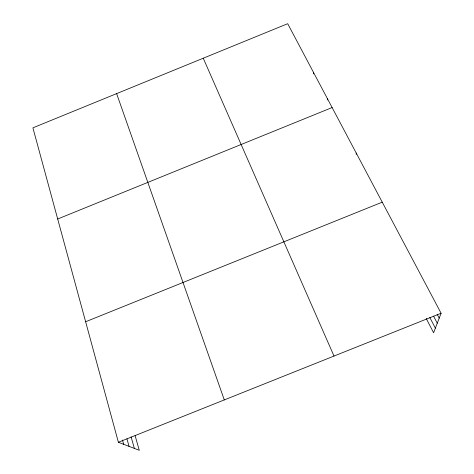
<?xml version="1.0" encoding="UTF-8"?>
<svg xmlns="http://www.w3.org/2000/svg" width="474" height="474" viewBox="0 0 474 474"><rect width="100%" height="100%" fill="white"/><g stroke="black" fill="none" stroke-linecap="round" stroke-linejoin="round"><path stroke-width="0.71" d="M135.108 435.63L139.279 450.3L118.387 442.26L32.907 127.838L287.7 23.7L441.093 313.243L433.597 332.754L426.215 318.469M57.692 219L332.12 107.545M85.628 321.757L382.245 202.161M118.387 442.26L441.093 313.243M437.141 314.244L439.202 318.161M433.586 316.17L437.265 323.203M429.817 317.497L435.363 328.162M203.251 58.213L334.016 356.051M116.622 93.621L224.297 399.92M131.126 436.921L134.361 448.41M126.937 438.764L129.052 446.366M122.493 440.05L123.655 444.286M313.563 72.516L313.693 73.938M327.374 98.592L327.469 99.961M356.217 153.031L356.217 154.4"/></g></svg>
